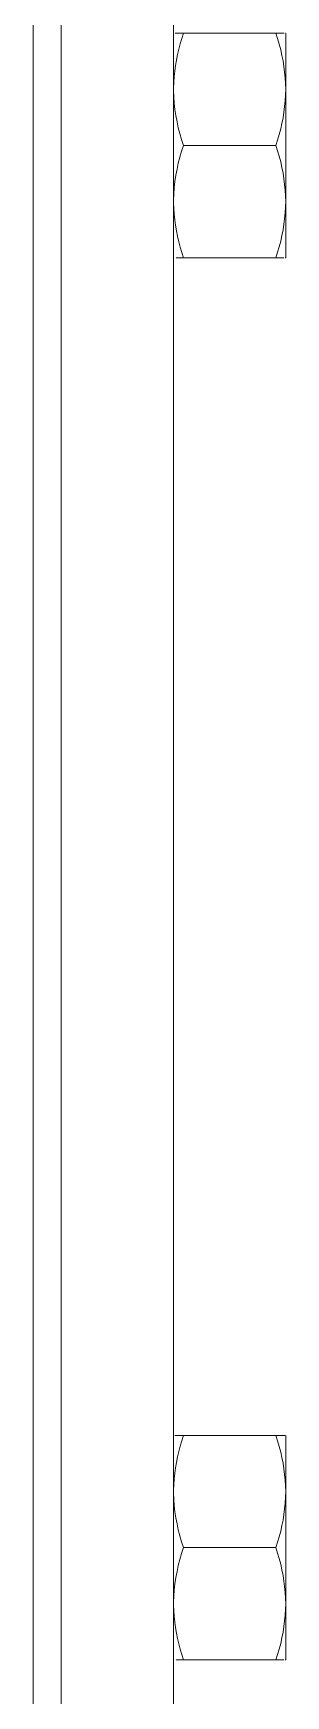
# Model space of a CAD drawing. Header units: millimetres. Extents: x -402 to 3954, y -41 to 3282.
# Drawn here: x 1688.6 to 1706.6, y 1367.3 to 1485.9 of the extents above; entities that cross this region are included whole.
import ezdxf

# ---------------------------------------------------------------- set-up
doc = ezdxf.new("R2010")
doc.units = ezdxf.units.MM
doc.layers.add('ZANO_R', color=7, linetype='Continuous', lineweight=0)

msp = doc.modelspace()

# ---------------------------------------------------------------- linework, layer by layer
at = {"layer": 'ZANO_R'}
for p, q in [((1690.63, 1262.91), (1690.63, 1702.91)), ((1698.63, 1702.91), (1698.63, 1262.91)), ((1688.63, 1697.91), (1688.63, 1257.91)), ((1698.64, 1485.91), (1698.63, 1485.91)), ((1698.77, 1485.91), (1698.74, 1485.91)), ((1698.77, 1485.91), (1698.78, 1485.91)), ((1698.82, 1485.91), (1698.78, 1485.91)), ((1698.82, 1485.91), (1698.83, 1485.91)), ((1698.87, 1485.91), (1698.83, 1485.91)), ((1698.87, 1485.91), (1698.88, 1485.91)), ((1698.91, 1485.91), (1698.88, 1485.91)), ((1698.91, 1485.91), (1698.93, 1485.91)), ((1698.96, 1485.91), (1698.93, 1485.91)), ((1698.96, 1485.91), (1698.99, 1485.91)), ((1699.01, 1485.91), (1698.99, 1485.91)), ((1699.01, 1485.91), (1699.35, 1485.91)), ((1699.11, 1485.15), (1699.22, 1485.53)), ((1699.22, 1485.53), (1699.35, 1485.91)), ((1699.35, 1485.91), (1705.92, 1485.91)), ((1705.96, 1485.91), (1705.92, 1485.91)), ((1705.92, 1485.91), (1706.05, 1485.52)), ((1705.96, 1485.91), (1706.01, 1485.91)), ((1706.07, 1485.91), (1706.01, 1485.91)), ((1706.07, 1485.91), (1706.11, 1485.91)), ((1706.14, 1485.91), (1706.11, 1485.91)), ((1706.14, 1485.91), (1706.21, 1485.91)), ((1706.21, 1485.91), (1706.21, 1485.91)), ((1706.21, 1485.91), (1706.25, 1485.91)), ((1706.27, 1485.91), (1706.25, 1485.91)), ((1706.27, 1485.91), (1706.3, 1485.91)), ((1706.33, 1485.91), (1706.3, 1485.91)), ((1706.33, 1485.91), (1706.35, 1485.91)), ((1706.39, 1485.91), (1706.35, 1485.91)), ((1706.39, 1485.91), (1706.4, 1485.91)), ((1706.44, 1485.91), (1706.4, 1485.91)), ((1706.48, 1485.91), (1706.44, 1485.91)), ((1706.44, 1485.91), (1706.44, 1485.91)), ((1706.48, 1485.91), (1706.49, 1485.91)), ((1706.52, 1485.91), (1706.49, 1485.91)), ((1706.63, 1485.91), (1706.62, 1485.91)), ((1706.63, 1481.98), (1706.63, 1485.91)), ((1698.84, 1483.99), (1698.91, 1484.38)), ((1698.91, 1484.38), (1699, 1484.77)), ((1699, 1484.77), (1699.11, 1485.15)), ((1706.05, 1485.52), (1706.16, 1485.13)), ((1706.16, 1485.13), (1706.27, 1484.73)), ((1706.27, 1484.73), (1706.36, 1484.33)), ((1698.68, 1482.81), (1698.72, 1483.21)), ((1698.72, 1483.21), (1698.77, 1483.6)), ((1698.77, 1483.6), (1698.84, 1483.99)), ((1706.36, 1484.33), (1706.44, 1483.93)), ((1706.44, 1483.93), (1706.5, 1483.53)), ((1706.5, 1483.53), (1706.55, 1483.13)), ((1698.63, 1482.02), (1698.65, 1482.42)), ((1698.65, 1482.42), (1698.68, 1482.81)), ((1706.55, 1483.13), (1706.59, 1482.72)), ((1706.59, 1482.72), (1706.62, 1482.31)), ((1706.62, 1482.31), (1706.63, 1481.91)), ((1698.65, 1481.35), (1698.63, 1481.79)), ((1698.68, 1480.91), (1698.65, 1481.35)), ((1698.73, 1480.47), (1698.68, 1480.91)), ((1706.59, 1481.09), (1706.55, 1480.68)), ((1706.62, 1481.5), (1706.59, 1481.09)), ((1706.63, 1481.91), (1706.62, 1481.5)), ((1706.63, 1474), (1706.63, 1481.81)), ((1698.8, 1480.03), (1698.73, 1480.47)), ((1698.88, 1479.6), (1698.8, 1480.03)), ((1698.97, 1479.17), (1698.88, 1479.6)), ((1706.44, 1479.88), (1706.36, 1479.48)), ((1706.5, 1480.28), (1706.44, 1479.88)), ((1706.55, 1480.68), (1706.5, 1480.28)), ((1699.08, 1478.75), (1698.97, 1479.17)), ((1699.21, 1478.32), (1699.08, 1478.75)), ((1706.16, 1478.68), (1706.05, 1478.29)), ((1706.27, 1479.08), (1706.16, 1478.68)), ((1706.36, 1479.48), (1706.27, 1479.08)), ((1699.08, 1477.07), (1699.21, 1477.49)), ((1699.35, 1477.91), (1699.21, 1478.32)), ((1699.21, 1477.49), (1699.35, 1477.91)), ((1705.92, 1477.91), (1699.35, 1477.91)), ((1706.05, 1478.29), (1705.92, 1477.91)), ((1705.92, 1477.91), (1706.05, 1477.52)), ((1706.05, 1477.52), (1706.16, 1477.13)), ((1698.8, 1475.78), (1698.88, 1476.21)), ((1698.88, 1476.21), (1698.97, 1476.64)), ((1698.97, 1476.64), (1699.08, 1477.07)), ((1706.16, 1477.13), (1706.27, 1476.73)), ((1706.27, 1476.73), (1706.36, 1476.33)), ((1706.36, 1476.33), (1706.44, 1475.93)), ((1698.65, 1474.46), (1698.68, 1474.9)), ((1698.68, 1474.9), (1698.73, 1475.34)), ((1698.73, 1475.34), (1698.8, 1475.78)), ((1706.44, 1475.93), (1706.5, 1475.53)), ((1706.5, 1475.53), (1706.55, 1475.13)), ((1706.55, 1475.13), (1706.59, 1474.72)), ((1698.63, 1474.02), (1698.65, 1474.46)), ((1698.65, 1473.4), (1698.63, 1473.79)), ((1706.59, 1474.72), (1706.62, 1474.31)), ((1706.62, 1474.31), (1706.63, 1473.91)), ((1706.63, 1473.91), (1706.62, 1473.5)), ((1706.63, 1469.9), (1706.63, 1473.83)), ((1698.68, 1473), (1698.65, 1473.4)), ((1698.72, 1472.6), (1698.68, 1473)), ((1698.77, 1472.21), (1698.72, 1472.6)), ((1706.55, 1472.68), (1706.5, 1472.28)), ((1706.59, 1473.09), (1706.55, 1472.68)), ((1706.62, 1473.5), (1706.59, 1473.09)), ((1698.84, 1471.82), (1698.77, 1472.21)), ((1698.91, 1471.43), (1698.84, 1471.82)), ((1699, 1471.04), (1698.91, 1471.43)), ((1706.36, 1471.48), (1706.27, 1471.08)), ((1706.44, 1471.88), (1706.36, 1471.48)), ((1706.5, 1472.28), (1706.44, 1471.88)), ((1699.11, 1470.66), (1699, 1471.04)), ((1699.22, 1470.28), (1699.11, 1470.66)), ((1699.35, 1469.9), (1699.22, 1470.28)), ((1706.05, 1470.29), (1705.92, 1469.9)), ((1706.16, 1470.68), (1706.05, 1470.29)), ((1706.27, 1471.08), (1706.16, 1470.68)), ((1698.63, 1469.9), (1698.64, 1469.9)), ((1698.64, 1469.9), (1698.65, 1469.9)), ((1698.67, 1469.9), (1698.67, 1469.9)), ((1698.82, 1469.9), (1698.83, 1469.9)), ((1698.82, 1469.9), (1698.82, 1469.9)), ((1698.83, 1469.9), (1698.87, 1469.9)), ((1698.87, 1469.9), (1698.88, 1469.9)), ((1698.88, 1469.9), (1698.93, 1469.9)), ((1698.93, 1469.9), (1698.93, 1469.9)), ((1698.93, 1469.9), (1698.99, 1469.9)), ((1698.99, 1469.9), (1698.99, 1469.9)), ((1698.99, 1469.9), (1699.05, 1469.9)), ((1699.05, 1469.9), (1699.35, 1469.9)), ((1699.35, 1469.9), (1705.92, 1469.9)), ((1705.92, 1469.9), (1706.21, 1469.9)), ((1706.21, 1469.9), (1706.44, 1469.9)), ((1706.44, 1469.9), (1706.48, 1469.9)), ((1706.48, 1469.9), (1706.49, 1469.9)), ((1706.58, 1469.9), (1706.6, 1469.9)), ((1706.6, 1469.9), (1706.62, 1469.9)), ((1706.62, 1469.9), (1706.63, 1469.9)), ((1698.64, 1385.91), (1698.63, 1385.91)), ((1698.65, 1385.91), (1698.64, 1385.91)), ((1698.67, 1385.91), (1698.66, 1385.91)), ((1698.77, 1385.91), (1698.74, 1385.91)), ((1698.77, 1385.91), (1698.78, 1385.91)), ((1698.82, 1385.91), (1698.78, 1385.91)), ((1698.82, 1385.91), (1698.83, 1385.91)), ((1698.87, 1385.91), (1698.83, 1385.91)), ((1698.87, 1385.91), (1698.88, 1385.91)), ((1698.91, 1385.91), (1698.88, 1385.91)), ((1698.91, 1385.91), (1698.93, 1385.91)), ((1698.91, 1384.38), (1699, 1384.77)), ((1698.96, 1385.91), (1698.93, 1385.91)), ((1698.96, 1385.91), (1698.99, 1385.91)), ((1699.01, 1385.91), (1698.99, 1385.91)), ((1699, 1384.77), (1699.11, 1385.15)), ((1699.01, 1385.91), (1699.35, 1385.91)), ((1699.11, 1385.15), (1699.22, 1385.53)), ((1699.22, 1385.53), (1699.35, 1385.91)), ((1699.35, 1385.91), (1705.92, 1385.91)), ((1705.96, 1385.91), (1705.92, 1385.91)), ((1705.92, 1385.91), (1706.05, 1385.52)), ((1705.96, 1385.91), (1706.01, 1385.91)), ((1706.07, 1385.91), (1706.01, 1385.91)), ((1706.05, 1385.52), (1706.16, 1385.13)), ((1706.07, 1385.91), (1706.11, 1385.91)), ((1706.14, 1385.91), (1706.11, 1385.91)), ((1706.14, 1385.91), (1706.21, 1385.91)), ((1706.16, 1385.13), (1706.27, 1384.73)), ((1706.21, 1385.91), (1706.21, 1385.91)), ((1706.21, 1385.91), (1706.25, 1385.91)), ((1706.27, 1385.91), (1706.25, 1385.91)), ((1706.27, 1385.91), (1706.3, 1385.91)), ((1706.33, 1385.91), (1706.3, 1385.91)), ((1706.33, 1385.91), (1706.35, 1385.91)), ((1706.39, 1385.91), (1706.35, 1385.91)), ((1706.39, 1385.91), (1706.4, 1385.91)), ((1706.44, 1385.91), (1706.4, 1385.91)), ((1706.48, 1385.91), (1706.44, 1385.91)), ((1706.44, 1385.91), (1706.44, 1385.91)), ((1706.48, 1385.91), (1706.49, 1385.91)), ((1706.52, 1385.91), (1706.49, 1385.91)), ((1706.56, 1385.91), (1706.53, 1385.91)), ((1706.58, 1385.91), (1706.58, 1385.91)), ((1706.6, 1385.91), (1706.6, 1385.91)), ((1706.62, 1385.91), (1706.61, 1385.91)), ((1706.63, 1385.91), (1706.62, 1385.91)), ((1706.63, 1381.98), (1706.63, 1385.91)), ((1698.72, 1383.21), (1698.77, 1383.6)), ((1698.77, 1383.6), (1698.84, 1383.99)), ((1698.84, 1383.99), (1698.91, 1384.38)), ((1706.27, 1384.73), (1706.36, 1384.33)), ((1706.36, 1384.33), (1706.44, 1383.93)), ((1706.44, 1383.93), (1706.5, 1383.53)), ((1698.63, 1382.02), (1698.65, 1382.42)), ((1698.65, 1382.42), (1698.68, 1382.81)), ((1698.68, 1382.81), (1698.72, 1383.21)), ((1706.5, 1383.53), (1706.55, 1383.13)), ((1706.55, 1383.13), (1706.59, 1382.72)), ((1706.59, 1382.72), (1706.62, 1382.31)), ((1698.65, 1381.35), (1698.63, 1381.79)), ((1698.68, 1380.91), (1698.65, 1381.35)), ((1706.62, 1381.5), (1706.59, 1381.09)), ((1706.62, 1382.31), (1706.63, 1381.91)), ((1706.63, 1381.91), (1706.62, 1381.5)), ((1706.63, 1374), (1706.63, 1381.81)), ((1698.73, 1380.47), (1698.68, 1380.91)), ((1698.8, 1380.03), (1698.73, 1380.47)), ((1698.88, 1379.6), (1698.8, 1380.03)), ((1706.5, 1380.28), (1706.44, 1379.88)), ((1706.55, 1380.68), (1706.5, 1380.28)), ((1706.59, 1381.09), (1706.55, 1380.68)), ((1698.97, 1379.17), (1698.88, 1379.6)), ((1699.08, 1378.75), (1698.97, 1379.17)), ((1706.27, 1379.08), (1706.16, 1378.68)), ((1706.36, 1379.48), (1706.27, 1379.08)), ((1706.44, 1379.88), (1706.36, 1379.48)), ((1699.21, 1378.32), (1699.08, 1378.75)), ((1699.35, 1377.91), (1699.21, 1378.32)), ((1699.21, 1377.49), (1699.35, 1377.91)), ((1705.92, 1377.91), (1699.35, 1377.91)), ((1706.05, 1378.29), (1705.92, 1377.91)), ((1705.92, 1377.91), (1706.05, 1377.52)), ((1706.16, 1378.68), (1706.05, 1378.29)), ((1698.88, 1376.21), (1698.97, 1376.64)), ((1698.97, 1376.64), (1699.08, 1377.07)), ((1699.08, 1377.07), (1699.21, 1377.49)), ((1706.05, 1377.52), (1706.16, 1377.13)), ((1706.16, 1377.13), (1706.27, 1376.73)), ((1706.27, 1376.73), (1706.36, 1376.33)), ((1698.68, 1374.9), (1698.73, 1375.34)), ((1698.73, 1375.34), (1698.8, 1375.78)), ((1698.8, 1375.78), (1698.88, 1376.21)), ((1706.36, 1376.33), (1706.44, 1375.93)), ((1706.44, 1375.93), (1706.5, 1375.53)), ((1706.5, 1375.53), (1706.55, 1375.13)), ((1698.63, 1374.02), (1698.65, 1374.46)), ((1698.65, 1374.46), (1698.68, 1374.9)), ((1706.55, 1375.13), (1706.59, 1374.72)), ((1706.59, 1374.72), (1706.62, 1374.31)), ((1706.62, 1374.31), (1706.63, 1373.91)), ((1698.65, 1373.4), (1698.63, 1373.79)), ((1698.68, 1373), (1698.65, 1373.4)), ((1698.72, 1372.6), (1698.68, 1373)), ((1706.59, 1373.09), (1706.55, 1372.68)), ((1706.62, 1373.5), (1706.59, 1373.09)), ((1706.63, 1373.91), (1706.62, 1373.5)), ((1706.63, 1369.9), (1706.63, 1373.83)), ((1698.77, 1372.21), (1698.72, 1372.6)), ((1698.84, 1371.82), (1698.77, 1372.21)), ((1698.91, 1371.43), (1698.84, 1371.82)), ((1706.44, 1371.88), (1706.36, 1371.48)), ((1706.5, 1372.28), (1706.44, 1371.88)), ((1706.55, 1372.68), (1706.5, 1372.28)), ((1699, 1371.04), (1698.91, 1371.43)), ((1699.11, 1370.66), (1699, 1371.04)), ((1699.22, 1370.28), (1699.11, 1370.66)), ((1706.16, 1370.68), (1706.05, 1370.29)), ((1706.27, 1371.08), (1706.16, 1370.68)), ((1706.36, 1371.48), (1706.27, 1371.08)), ((1698.63, 1369.9), (1698.64, 1369.9)), ((1698.64, 1369.9), (1698.65, 1369.9)), ((1698.67, 1369.9), (1698.67, 1369.9)), ((1698.82, 1369.9), (1698.83, 1369.9)), ((1698.82, 1369.9), (1698.82, 1369.9)), ((1698.83, 1369.9), (1698.87, 1369.9)), ((1698.87, 1369.9), (1698.88, 1369.9)), ((1698.88, 1369.9), (1698.93, 1369.9)), ((1698.93, 1369.9), (1698.93, 1369.9)), ((1698.93, 1369.9), (1698.99, 1369.9)), ((1698.99, 1369.9), (1698.99, 1369.9)), ((1698.99, 1369.9), (1699.05, 1369.9)), ((1699.05, 1369.9), (1699.35, 1369.9)), ((1699.35, 1369.9), (1699.22, 1370.28)), ((1699.35, 1369.9), (1705.92, 1369.9)), ((1706.05, 1370.29), (1705.92, 1369.9)), ((1705.92, 1369.9), (1706.21, 1369.9)), ((1706.21, 1369.9), (1706.44, 1369.9)), ((1706.44, 1369.9), (1706.48, 1369.9)), ((1706.48, 1369.9), (1706.49, 1369.9)), ((1706.58, 1369.9), (1706.6, 1369.9)), ((1706.6, 1369.9), (1706.62, 1369.9)), ((1706.62, 1369.9), (1706.63, 1369.9))]:
    msp.add_line(p, q, dxfattribs=at)

doc.saveas('drawing.dxf')
